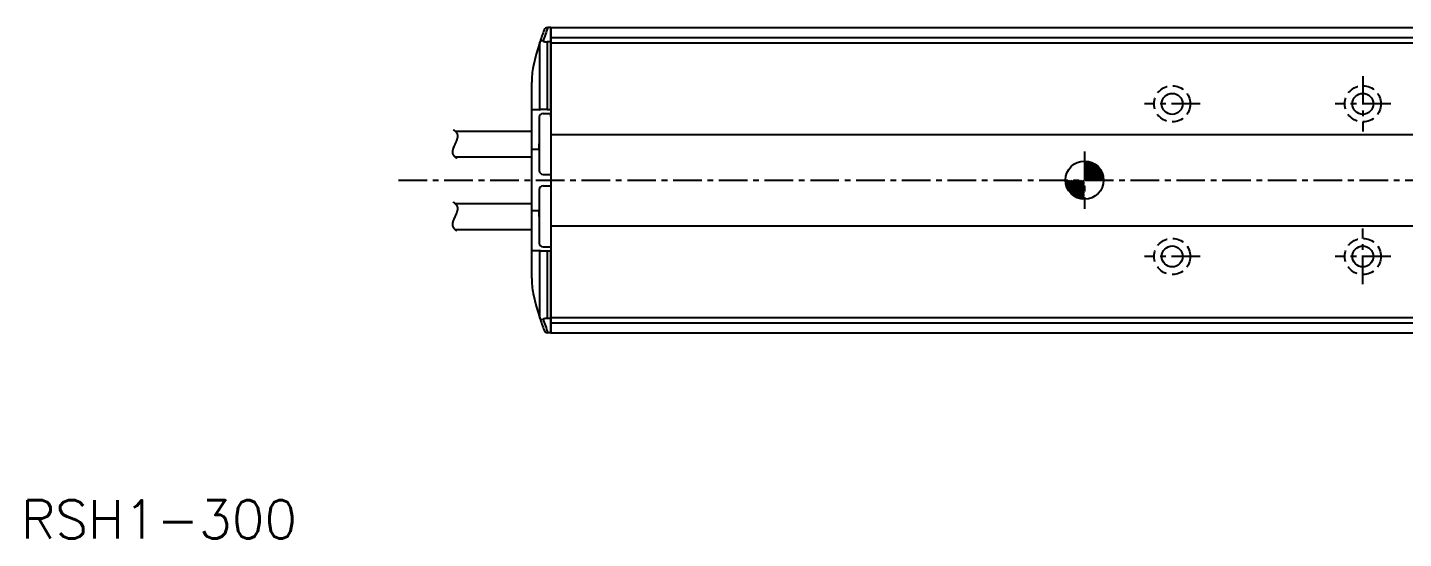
# Model space of a CAD drawing. Extents: x -211 to 553, y 95 to 503.
# Drawn here: x -174.8 to 186.1, y 94.9 to 228.9 of the extents above; entities that cross this region are included whole.
import ezdxf

# ---------------------------------------------------------------- set-up
doc = ezdxf.new("R2010")
doc.units = 0
for name, pattern in [('CENTER', [12, 7.5, -1.5, 1.5, -1.5]), ('CONTINOUS', [0]), ('DASHED', [4.5, 3, -1.5])]:
    doc.linetypes.add(name, pattern=pattern)
doc.layers.get('0').update_dxf_attribs({"linetype": 'CONTINUOUS'})
doc.layers.add('CENTER', color=1, linetype='CENTER')
doc.styles.get("Standard").update_dxf_attribs({"font": 'txt.shx', "height": 10})

# ---------------------------------------------------------------- blocks, each defined once
blk = doc.blocks.new('*X7')
at = {"color": 0, "linetype": 'CONTINOUS'}
for p, q in [((102.44, 193.42), (102.87, 193.85)), ((102.44, 192.98), (103.26, 193.8)), ((102.44, 192.53), (103.63, 193.72)), ((102.44, 192.08), (103.98, 193.62)), ((102.44, 191.63), (104.31, 193.5)), ((102.44, 191.19), (104.62, 193.37)), ((102.44, 190.74), (104.91, 193.21)), ((102.44, 190.29), (105.19, 193.04)), ((102.44, 189.84), (105.45, 192.86)), ((102.44, 189.4), (105.7, 192.66)), ((102.44, 188.95), (105.93, 192.44)), ((102.8, 188.86), (106.15, 192.21)), ((103.25, 188.86), (106.36, 191.97)), ((103.7, 188.86), (106.55, 191.72)), ((104.15, 188.86), (106.73, 191.44)), ((97.46, 188.44), (97.88, 188.86)), ((97.51, 188.04), (98.33, 188.86)), ((97.59, 187.67), (98.78, 188.86)), ((97.69, 187.32), (99.23, 188.86)), ((97.8, 187), (99.67, 188.86)), ((97.94, 186.69), (100.12, 188.86)), ((98.1, 186.39), (100.57, 188.86)), ((98.27, 186.12), (101.01, 188.86)), ((98.45, 185.85), (101.46, 188.86)), ((98.65, 185.61), (101.91, 188.86)), ((98.86, 185.37), (102.36, 188.86)), ((99.09, 185.15), (102.44, 188.5)), ((99.33, 184.95), (102.44, 188.06)), ((104.59, 188.86), (106.89, 191.16)), ((105.04, 188.86), (107.03, 190.85)), ((105.49, 188.86), (107.16, 190.53)), ((105.93, 188.86), (107.26, 190.19)), ((106.38, 188.86), (107.35, 189.83)), ((106.83, 188.86), (107.41, 189.44)), ((107.28, 188.86), (107.44, 189.03)), ((99.59, 184.76), (102.44, 187.61)), ((99.86, 184.58), (102.44, 187.16)), ((100.15, 184.42), (102.44, 186.71)), ((100.45, 184.28), (102.44, 186.27)), ((100.77, 184.15), (102.44, 185.82)), ((101.11, 184.04), (102.44, 185.37)), ((101.48, 183.96), (102.44, 184.93)), ((101.86, 183.9), (102.44, 184.48)), ((102.28, 183.87), (102.44, 184.03))]:
    blk.add_line(p, q, dxfattribs=at)

msp = doc.modelspace()

# ---------------------------------------------------------------- linework, layer by layer
at = {"color": 7, "linetype": 'CONTINOUS'}
for p, q in [((-38.34, 228.86), (-38.29, 228.86)), ((-37.56, 228.86), (-38.29, 228.86)), ((-37.56, 228.86), (-37.56, 148.86)), ((-37.56, 228.86), (538.44, 228.86)), ((-37.56, 225.11), (-37.56, 228.86)), ((-40.45, 224.95), (-40.41, 225.07)), ((-40.45, 207.36), (-40.45, 224.95)), ((-37.56, 225.11), (-38.5, 225.11)), ((-38.5, 225.11), (-38.5, 207.36)), ((-37.56, 226.27), (538.44, 226.27)), ((-37.56, 207.36), (-37.56, 225.11)), ((-37.56, 224.86), (538.44, 224.86)), ((-42.56, 163.21), (-42.56, 214.52)), ((-42.56, 207.31), (-42.39, 207.36)), ((-42.39, 207.36), (-40.45, 207.36)), ((-40.56, 207.29), (-40.36, 207.36)), ((-38.5, 207.36), (-40.45, 207.36)), ((-39.56, 206.36), (-37.56, 206.36)), ((-38.5, 207.36), (-37.56, 207.36)), ((-37.56, 207.36), (-37.56, 206.38)), ((-37.56, 205.44), (-37.56, 206.38)), ((-37.56, 206.36), (-37.56, 190.36)), ((-40.56, 205.36), (-40.56, 191.36)), ((-37.56, 205.44), (-37.56, 204.92)), ((-62.64, 201.71), (-42.56, 201.71)), ((-37.56, 200.86), (538.44, 200.86)), ((-62.73, 195.01), (-42.56, 195.01)), ((-40.56, 196.86), (-42.56, 196.86)), ((-40.56, 196.86), (-40.56, 198.36)), ((-39.56, 190.36), (-37.56, 190.36)), ((-40.56, 186.36), (-40.56, 172.36)), ((-39.56, 187.36), (-37.56, 187.36)), ((-37.56, 187.36), (-37.56, 171.36)), ((-62.7, 182.76), (-42.56, 182.76)), ((-40.56, 180.86), (-42.56, 180.86)), ((-40.56, 179.36), (-40.56, 180.86)), ((-37.56, 176.86), (538.44, 176.86)), ((-62.68, 175.96), (-42.56, 175.96)), ((-42.39, 170.36), (-42.56, 170.42)), ((-40.45, 170.36), (-42.39, 170.36)), ((-40.36, 170.36), (-40.56, 170.44)), ((-40.45, 152.78), (-40.45, 170.36)), ((-40.45, 170.36), (-38.5, 170.36)), ((-39.56, 171.36), (-37.56, 171.36)), ((-38.5, 170.36), (-38.5, 152.62)), ((-38.5, 170.36), (-37.56, 170.36)), ((-37.56, 172.81), (-37.56, 172.29)), ((-37.56, 172.29), (-37.56, 171.35)), ((-37.56, 171.35), (-37.56, 170.36)), ((-37.56, 152.62), (-37.56, 170.36)), ((-40.41, 152.66), (-40.45, 152.78)), ((-37.56, 152.62), (-38.5, 152.62)), ((-37.56, 152.86), (538.44, 152.86)), ((-37.56, 148.86), (-37.56, 152.62)), ((-38.29, 148.86), (-38.34, 148.86)), ((-37.56, 148.86), (-38.29, 148.86)), ((-37.56, 151.46), (538.44, 151.46)), ((-37.56, 148.86), (538.44, 148.86))]:
    msp.add_line(p, q, dxfattribs=at)
for points in [[(-40.45, 224.95), (-41.36, 221.86), (-42.14, 218.59)], [(-39.57, 225.29), (-39.78, 225.34), (-40.08, 225.35), (-40.3, 225.24), (-40.41, 225.07)], [(-42.14, 159.14), (-41.36, 155.87), (-40.45, 152.78)], [(-40.41, 152.66), (-40.36, 152.56), (-40.21, 152.43), (-39.96, 152.37), (-39.57, 152.44)]]:
    msp.add_lwpolyline(points, dxfattribs=at)
for points in [[(-39.57, 225.29, 0), (-39.56, 225.29, 0), (-39.55, 225.28, 0), (-39.54, 225.28, 0), (-39.54, 225.28, 0), (-39.53, 225.28, 0), (-39.52, 225.27, 0), (-39.51, 225.27, 0), (-39.51, 225.27, 0), (-39.5, 225.27, 0), (-39.49, 225.26, 0), (-39.48, 225.26, 0), (-39.48, 225.26, 0), (-39.47, 225.26, 0), (-39.46, 225.25, 0), (-39.45, 225.25, 0), (-39.44, 225.25, 0), (-39.44, 225.25, 0), (-39.43, 225.24, 0), (-39.42, 225.24, 0), (-39.41, 225.24, 0), (-39.41, 225.24, 0), (-39.4, 225.23, 0), (-39.39, 225.23, 0), (-39.38, 225.23, 0), (-39.37, 225.23, 0), (-39.37, 225.22, 0), (-39.36, 225.22, 0), (-39.35, 225.22, 0), (-39.34, 225.22, 0), (-39.33, 225.22, 0), (-39.33, 225.22, 0), (-39.32, 225.21, 0), (-39.31, 225.21, 0), (-39.3, 225.21, 0), (-39.29, 225.21, 0), (-39.29, 225.21, 0), (-39.28, 225.2, 0), (-39.27, 225.2, 0), (-39.26, 225.2, 0), (-39.25, 225.2, 0), (-39.25, 225.19, 0), (-39.24, 225.19, 0), (-39.23, 225.19, 0), (-39.22, 225.19, 0), (-39.21, 225.19, 0), (-39.2, 225.19, 0), (-39.2, 225.18, 0), (-39.19, 225.18, 0), (-39.18, 225.18, 0), (-39.17, 225.18, 0), (-39.16, 225.18, 0), (-39.16, 225.18, 0), (-39.15, 225.17, 0), (-39.14, 225.17, 0), (-39.13, 225.17, 0), (-39.12, 225.17, 0), (-39.11, 225.17, 0), (-39.11, 225.17, 0), (-39.1, 225.16, 0), (-39.09, 225.16, 0), (-39.08, 225.16, 0), (-39.07, 225.16, 0), (-39.06, 225.16, 0), (-39.06, 225.16, 0), (-39.05, 225.16, 0), (-39.04, 225.15, 0), (-39.03, 225.15, 0), (-39.02, 225.15, 0), (-39.01, 225.15, 0), (-39, 225.15, 0), (-39, 225.15, 0), (-38.99, 225.15, 0), (-38.98, 225.15, 0), (-38.97, 225.14, 0), (-38.96, 225.14, 0), (-38.95, 225.14, 0), (-38.94, 225.14, 0), (-38.94, 225.14, 0), (-38.93, 225.14, 0), (-38.92, 225.14, 0), (-38.91, 225.14, 0), (-38.9, 225.13, 0), (-38.89, 225.13, 0), (-38.88, 225.13, 0), (-38.88, 225.13, 0), (-38.87, 225.13, 0), (-38.86, 225.13, 0), (-38.85, 225.13, 0), (-38.84, 225.13, 0), (-38.83, 225.13, 0), (-38.82, 225.13, 0), (-38.82, 225.13, 0), (-38.81, 225.13, 0), (-38.8, 225.12, 0), (-38.79, 225.12, 0), (-38.78, 225.12, 0), (-38.77, 225.12, 0), (-38.76, 225.12, 0), (-38.76, 225.12, 0), (-38.75, 225.12, 0), (-38.74, 225.12, 0), (-38.73, 225.12, 0), (-38.72, 225.12, 0), (-38.71, 225.12, 0), (-38.7, 225.12, 0), (-38.69, 225.12, 0), (-38.69, 225.12, 0), (-38.68, 225.12, 0), (-38.67, 225.12, 0), (-38.66, 225.12, 0), (-38.65, 225.12, 0), (-38.64, 225.12, 0), (-38.63, 225.11, 0), (-38.62, 225.11, 0), (-38.62, 225.11, 0), (-38.61, 225.11, 0), (-38.6, 225.11, 0), (-38.59, 225.11, 0), (-38.58, 225.11, 0), (-38.57, 225.11, 0), (-38.56, 225.11, 0), (-38.55, 225.11, 0), (-38.55, 225.11, 0), (-38.54, 225.11, 0), (-38.53, 225.11, 0), (-38.52, 225.11, 0), (-38.51, 225.11, 0), (-38.5, 225.11, 0)], [(-38.5, 152.62, 0), (-38.51, 152.62, 0), (-38.52, 152.62, 0), (-38.53, 152.62, 0), (-38.54, 152.62, 0), (-38.55, 152.62, 0), (-38.55, 152.62, 0), (-38.56, 152.62, 0), (-38.57, 152.62, 0), (-38.58, 152.62, 0), (-38.59, 152.62, 0), (-38.6, 152.62, 0), (-38.61, 152.62, 0), (-38.62, 152.62, 0), (-38.62, 152.62, 0), (-38.63, 152.62, 0), (-38.64, 152.62, 0), (-38.65, 152.61, 0), (-38.66, 152.61, 0), (-38.67, 152.61, 0), (-38.68, 152.61, 0), (-38.69, 152.61, 0), (-38.69, 152.61, 0), (-38.7, 152.61, 0), (-38.71, 152.61, 0), (-38.72, 152.61, 0), (-38.73, 152.61, 0), (-38.74, 152.61, 0), (-38.75, 152.61, 0), (-38.76, 152.61, 0), (-38.76, 152.61, 0), (-38.77, 152.61, 0), (-38.78, 152.61, 0), (-38.79, 152.6, 0), (-38.8, 152.6, 0), (-38.81, 152.6, 0), (-38.82, 152.6, 0), (-38.82, 152.6, 0), (-38.83, 152.6, 0), (-38.84, 152.6, 0), (-38.85, 152.6, 0), (-38.86, 152.6, 0), (-38.87, 152.6, 0), (-38.88, 152.6, 0), (-38.88, 152.6, 0), (-38.89, 152.59, 0), (-38.9, 152.59, 0), (-38.91, 152.59, 0), (-38.92, 152.59, 0), (-38.93, 152.59, 0), (-38.94, 152.59, 0), (-38.94, 152.59, 0), (-38.95, 152.59, 0), (-38.96, 152.59, 0), (-38.97, 152.59, 0), (-38.98, 152.58, 0), (-38.99, 152.58, 0), (-39, 152.58, 0), (-39, 152.58, 0), (-39.01, 152.58, 0), (-39.02, 152.58, 0), (-39.03, 152.58, 0), (-39.04, 152.57, 0), (-39.05, 152.57, 0), (-39.06, 152.57, 0), (-39.06, 152.57, 0), (-39.07, 152.57, 0), (-39.08, 152.57, 0), (-39.09, 152.57, 0), (-39.1, 152.56, 0), (-39.11, 152.56, 0), (-39.11, 152.56, 0), (-39.12, 152.56, 0), (-39.13, 152.56, 0), (-39.14, 152.56, 0), (-39.15, 152.56, 0), (-39.16, 152.55, 0), (-39.16, 152.55, 0), (-39.17, 152.55, 0), (-39.18, 152.55, 0), (-39.19, 152.55, 0), (-39.2, 152.54, 0), (-39.2, 152.54, 0), (-39.21, 152.54, 0), (-39.22, 152.54, 0), (-39.23, 152.54, 0), (-39.24, 152.54, 0), (-39.25, 152.53, 0), (-39.25, 152.53, 0), (-39.26, 152.53, 0), (-39.27, 152.53, 0), (-39.28, 152.53, 0), (-39.29, 152.53, 0), (-39.29, 152.52, 0), (-39.3, 152.52, 0), (-39.31, 152.52, 0), (-39.32, 152.52, 0), (-39.33, 152.51, 0), (-39.33, 152.51, 0), (-39.34, 152.51, 0), (-39.35, 152.51, 0), (-39.36, 152.51, 0), (-39.37, 152.5, 0), (-39.37, 152.5, 0), (-39.38, 152.5, 0), (-39.39, 152.5, 0), (-39.4, 152.5, 0), (-39.41, 152.49, 0), (-39.41, 152.49, 0), (-39.42, 152.49, 0), (-39.43, 152.49, 0), (-39.44, 152.48, 0), (-39.44, 152.48, 0), (-39.45, 152.48, 0), (-39.46, 152.48, 0), (-39.47, 152.47, 0), (-39.48, 152.47, 0), (-39.48, 152.47, 0), (-39.49, 152.47, 0), (-39.5, 152.46, 0), (-39.51, 152.46, 0), (-39.51, 152.46, 0), (-39.52, 152.46, 0), (-39.53, 152.45, 0), (-39.54, 152.45, 0), (-39.54, 152.45, 0), (-39.55, 152.45, 0), (-39.56, 152.44, 0), (-39.57, 152.44, 0)]]:
    msp.add_polyline3d(points, dxfattribs=at)
at = {"color": 7}
for points in [[(-62.26, 194.55, 0), (-62.29, 194.58, 0), (-62.32, 194.61, 0), (-62.35, 194.64, 0), (-62.39, 194.67, 0), (-62.42, 194.7, 0), (-62.45, 194.73, 0), (-62.48, 194.76, 0), (-62.52, 194.79, 0), (-62.55, 194.83, 0), (-62.58, 194.86, 0), (-62.61, 194.89, 0), (-62.64, 194.93, 0), (-62.67, 194.96, 0), (-62.71, 194.99, 0), (-62.74, 195.02, 0), (-62.77, 195.06, 0), (-62.79, 195.09, 0), (-62.82, 195.13, 0), (-62.85, 195.16, 0), (-62.88, 195.2, 0), (-62.91, 195.23, 0), (-62.93, 195.27, 0), (-62.96, 195.3, 0), (-62.98, 195.34, 0), (-63, 195.37, 0), (-63.03, 195.41, 0), (-63.05, 195.45, 0), (-63.07, 195.49, 0), (-63.09, 195.52, 0), (-63.11, 195.56, 0), (-63.13, 195.6, 0), (-63.14, 195.63, 0), (-63.16, 195.67, 0), (-63.17, 195.71, 0), (-63.19, 195.75, 0), (-63.2, 195.79, 0), (-63.21, 195.83, 0), (-63.22, 195.87, 0), (-63.23, 195.91, 0), (-63.24, 195.95, 0), (-63.24, 195.99, 0), (-63.25, 196.03, 0), (-63.25, 196.07, 0), (-63.26, 196.11, 0), (-63.26, 196.15, 0), (-63.26, 196.19, 0), (-63.26, 196.24, 0), (-63.26, 196.28, 0), (-63.26, 196.32, 0), (-63.26, 196.36, 0), (-63.26, 196.41, 0), (-63.25, 196.45, 0), (-63.25, 196.49, 0), (-63.24, 196.53, 0), (-63.24, 196.58, 0), (-63.23, 196.62, 0), (-63.22, 196.66, 0), (-63.21, 196.71, 0), (-63.2, 196.75, 0), (-63.19, 196.79, 0), (-63.18, 196.84, 0), (-63.17, 196.88, 0), (-63.16, 196.93, 0), (-63.15, 196.97, 0), (-63.14, 197.01, 0), (-63.12, 197.06, 0), (-63.11, 197.1, 0), (-63.1, 197.15, 0), (-63.08, 197.19, 0), (-63.07, 197.24, 0), (-63.05, 197.28, 0), (-63.03, 197.33, 0), (-63.02, 197.38, 0), (-63, 197.42, 0), (-62.98, 197.47, 0), (-62.96, 197.51, 0), (-62.95, 197.56, 0), (-62.93, 197.6, 0), (-62.91, 197.65, 0), (-62.89, 197.69, 0), (-62.87, 197.74, 0), (-62.85, 197.79, 0), (-62.83, 197.83, 0), (-62.81, 197.88, 0), (-62.79, 197.93, 0), (-62.77, 197.97, 0), (-62.75, 198.02, 0), (-62.73, 198.06, 0), (-62.71, 198.11, 0), (-62.69, 198.16, 0), (-62.66, 198.2, 0), (-62.64, 198.25, 0), (-62.62, 198.29, 0), (-62.6, 198.34, 0), (-62.58, 198.39, 0), (-62.56, 198.43, 0), (-62.54, 198.48, 0), (-62.52, 198.52, 0), (-62.5, 198.57, 0), (-62.47, 198.62, 0), (-62.45, 198.66, 0), (-62.43, 198.71, 0), (-62.41, 198.75, 0), (-62.39, 198.8, 0), (-62.37, 198.84, 0), (-62.35, 198.89, 0), (-62.33, 198.94, 0), (-62.31, 198.98, 0), (-62.29, 199.03, 0), (-62.27, 199.07, 0), (-62.26, 199.12, 0), (-62.24, 199.16, 0), (-62.22, 199.21, 0), (-62.2, 199.25, 0), (-62.18, 199.3, 0), (-62.17, 199.34, 0), (-62.15, 199.39, 0), (-62.13, 199.43, 0), (-62.12, 199.48, 0), (-62.1, 199.52, 0), (-62.09, 199.56, 0), (-62.07, 199.61, 0), (-62.06, 199.65, 0), (-62.05, 199.69, 0), (-62.04, 199.74, 0), (-62.02, 199.78, 0), (-62.01, 199.82, 0), (-62, 199.87, 0), (-61.99, 199.91, 0), (-61.98, 199.95, 0), (-61.97, 200, 0), (-61.97, 200.04, 0), (-61.96, 200.08, 0), (-61.95, 200.12, 0), (-61.95, 200.16, 0), (-61.94, 200.21, 0), (-61.94, 200.25, 0), (-61.93, 200.29, 0), (-61.93, 200.33, 0), (-61.93, 200.37, 0), (-61.93, 200.41, 0), (-61.93, 200.45, 0), (-61.93, 200.49, 0), (-61.93, 200.53, 0), (-61.94, 200.57, 0), (-61.94, 200.61, 0), (-61.94, 200.65, 0), (-61.95, 200.69, 0), (-61.96, 200.72, 0), (-61.97, 200.76, 0), (-61.98, 200.8, 0), (-61.99, 200.84, 0), (-62, 200.88, 0), (-62.01, 200.91, 0), (-62.02, 200.95, 0), (-62.04, 200.99, 0), (-62.05, 201.02, 0), (-62.07, 201.06, 0), (-62.09, 201.09, 0), (-62.11, 201.13, 0), (-62.13, 201.16, 0), (-62.15, 201.2, 0), (-62.18, 201.23, 0), (-62.2, 201.26, 0), (-62.23, 201.3, 0), (-62.25, 201.33, 0), (-62.28, 201.37, 0), (-62.31, 201.4, 0), (-62.34, 201.43, 0), (-62.37, 201.46, 0), (-62.4, 201.49, 0), (-62.43, 201.53, 0), (-62.46, 201.56, 0), (-62.49, 201.59, 0), (-62.53, 201.62, 0), (-62.56, 201.65, 0), (-62.59, 201.68, 0), (-62.63, 201.71, 0), (-62.66, 201.74, 0), (-62.7, 201.76, 0), (-62.74, 201.79, 0), (-62.77, 201.82, 0), (-62.81, 201.85, 0), (-62.84, 201.88, 0), (-62.88, 201.9, 0), (-62.92, 201.93, 0), (-62.95, 201.96, 0), (-62.99, 201.98, 0), (-63.03, 202.01, 0), (-63.06, 202.03, 0), (-63.1, 202.06, 0)], [(-62.26, 175.55, 0), (-62.29, 175.58, 0), (-62.32, 175.61, 0), (-62.35, 175.64, 0), (-62.39, 175.67, 0), (-62.42, 175.7, 0), (-62.45, 175.73, 0), (-62.48, 175.76, 0), (-62.52, 175.79, 0), (-62.55, 175.83, 0), (-62.58, 175.86, 0), (-62.61, 175.89, 0), (-62.64, 175.93, 0), (-62.67, 175.96, 0), (-62.71, 175.99, 0), (-62.74, 176.02, 0), (-62.77, 176.06, 0), (-62.79, 176.09, 0), (-62.82, 176.13, 0), (-62.85, 176.16, 0), (-62.88, 176.2, 0), (-62.91, 176.23, 0), (-62.93, 176.27, 0), (-62.96, 176.3, 0), (-62.98, 176.34, 0), (-63, 176.37, 0), (-63.03, 176.41, 0), (-63.05, 176.45, 0), (-63.07, 176.49, 0), (-63.09, 176.52, 0), (-63.11, 176.56, 0), (-63.13, 176.6, 0), (-63.14, 176.63, 0), (-63.16, 176.67, 0), (-63.17, 176.71, 0), (-63.19, 176.75, 0), (-63.2, 176.79, 0), (-63.21, 176.83, 0), (-63.22, 176.87, 0), (-63.23, 176.91, 0), (-63.24, 176.95, 0), (-63.24, 176.99, 0), (-63.25, 177.03, 0), (-63.25, 177.07, 0), (-63.26, 177.11, 0), (-63.26, 177.15, 0), (-63.26, 177.19, 0), (-63.26, 177.24, 0), (-63.26, 177.28, 0), (-63.26, 177.32, 0), (-63.26, 177.36, 0), (-63.26, 177.41, 0), (-63.25, 177.45, 0), (-63.25, 177.49, 0), (-63.24, 177.53, 0), (-63.24, 177.58, 0), (-63.23, 177.62, 0), (-63.22, 177.66, 0), (-63.21, 177.71, 0), (-63.2, 177.75, 0), (-63.19, 177.79, 0), (-63.18, 177.84, 0), (-63.17, 177.88, 0), (-63.16, 177.93, 0), (-63.15, 177.97, 0), (-63.14, 178.01, 0), (-63.12, 178.06, 0), (-63.11, 178.1, 0), (-63.1, 178.15, 0), (-63.08, 178.19, 0), (-63.07, 178.24, 0), (-63.05, 178.28, 0), (-63.03, 178.33, 0), (-63.02, 178.38, 0), (-63, 178.42, 0), (-62.98, 178.47, 0), (-62.96, 178.51, 0), (-62.95, 178.56, 0), (-62.93, 178.6, 0), (-62.91, 178.65, 0), (-62.89, 178.69, 0), (-62.87, 178.74, 0), (-62.85, 178.79, 0), (-62.83, 178.83, 0), (-62.81, 178.88, 0), (-62.79, 178.93, 0), (-62.77, 178.97, 0), (-62.75, 179.02, 0), (-62.73, 179.06, 0), (-62.71, 179.11, 0), (-62.69, 179.16, 0), (-62.66, 179.2, 0), (-62.64, 179.25, 0), (-62.62, 179.29, 0), (-62.6, 179.34, 0), (-62.58, 179.39, 0), (-62.56, 179.43, 0), (-62.54, 179.48, 0), (-62.52, 179.52, 0), (-62.5, 179.57, 0), (-62.47, 179.62, 0), (-62.45, 179.66, 0), (-62.43, 179.71, 0), (-62.41, 179.75, 0), (-62.39, 179.8, 0), (-62.37, 179.84, 0), (-62.35, 179.89, 0), (-62.33, 179.94, 0), (-62.31, 179.98, 0), (-62.29, 180.03, 0), (-62.27, 180.07, 0), (-62.26, 180.12, 0), (-62.24, 180.16, 0), (-62.22, 180.21, 0), (-62.2, 180.25, 0), (-62.18, 180.3, 0), (-62.17, 180.34, 0), (-62.15, 180.39, 0), (-62.13, 180.43, 0), (-62.12, 180.48, 0), (-62.1, 180.52, 0), (-62.09, 180.56, 0), (-62.07, 180.61, 0), (-62.06, 180.65, 0), (-62.05, 180.69, 0), (-62.04, 180.74, 0), (-62.02, 180.78, 0), (-62.01, 180.82, 0), (-62, 180.87, 0), (-61.99, 180.91, 0), (-61.98, 180.95, 0), (-61.97, 181, 0), (-61.97, 181.04, 0), (-61.96, 181.08, 0), (-61.95, 181.12, 0), (-61.95, 181.16, 0), (-61.94, 181.21, 0), (-61.94, 181.25, 0), (-61.93, 181.29, 0), (-61.93, 181.33, 0), (-61.93, 181.37, 0), (-61.93, 181.41, 0), (-61.93, 181.45, 0), (-61.93, 181.49, 0), (-61.93, 181.53, 0), (-61.94, 181.57, 0), (-61.94, 181.61, 0), (-61.94, 181.65, 0), (-61.95, 181.69, 0), (-61.96, 181.72, 0), (-61.97, 181.76, 0), (-61.98, 181.8, 0), (-61.99, 181.84, 0), (-62, 181.88, 0), (-62.01, 181.91, 0), (-62.02, 181.95, 0), (-62.04, 181.99, 0), (-62.05, 182.02, 0), (-62.07, 182.06, 0), (-62.09, 182.09, 0), (-62.11, 182.13, 0), (-62.13, 182.16, 0), (-62.15, 182.2, 0), (-62.18, 182.23, 0), (-62.2, 182.26, 0), (-62.23, 182.3, 0), (-62.25, 182.33, 0), (-62.28, 182.37, 0), (-62.31, 182.4, 0), (-62.34, 182.43, 0), (-62.37, 182.46, 0), (-62.4, 182.49, 0), (-62.43, 182.53, 0), (-62.46, 182.56, 0), (-62.49, 182.59, 0), (-62.53, 182.62, 0), (-62.56, 182.65, 0), (-62.59, 182.68, 0), (-62.63, 182.71, 0), (-62.66, 182.74, 0), (-62.7, 182.76, 0), (-62.74, 182.79, 0), (-62.77, 182.82, 0), (-62.81, 182.85, 0), (-62.84, 182.88, 0), (-62.88, 182.9, 0), (-62.92, 182.93, 0), (-62.95, 182.96, 0), (-62.99, 182.98, 0), (-63.03, 183.01, 0), (-63.06, 183.03, 0), (-63.1, 183.06, 0)]]:
    msp.add_polyline3d(points, dxfattribs=at)
at = {"color": 3, "linetype": 'DASHED'}
for centre in [(125.44, 208.86), (175.44, 208.86), (125.44, 168.86), (175.44, 168.86)]:
    msp.add_circle(centre, 4.75, dxfattribs=at)
at = {"color": 7, "linetype": 'CONTINOUS'}
for centre, radius in [((125.44, 208.86), 2.75), ((175.44, 208.86), 2.75), ((102.44, 188.86), 5), ((125.44, 168.86), 2.75), ((175.44, 168.86), 2.75)]:
    msp.add_circle(centre, radius, dxfattribs=at)
for centre, radius, start, end in [((16.6, 206.36), 60, 158.6289, 161.8332), ((16.6, 207.23), 59, 158.4891, 162.1774), ((-38.34, 227.86), 1, 90, 158.6289), ((-22.56, 214.52), 20, 168.2428, 180), ((-39.56, 205.36), 1, 90, 180), ((-39.56, 191.36), 1, 180, 270), ((-39.56, 186.36), 1, 90, 180), ((-39.56, 172.36), 1, 180, 270), ((-22.56, 163.21), 20, 180, 191.7572), ((16.6, 171.36), 60, 198.1668, 201.3711), ((16.6, 170.5), 59, 197.8226, 201.5109), ((-38.34, 149.86), 1, 201.3711, 270)]:
    msp.add_arc(centre, radius, start, end, dxfattribs=at)
at = {"layer": 'CENTER', "color": 1, "linetype": 'CENTER'}
for p, q in [((175.44, 216.15), (175.44, 201.57)), ((132.73, 208.86), (118.15, 208.86)), ((182.73, 208.86), (168.15, 208.86)), ((102.44, 196.4), (102.44, 181.32)), ((-77.47, 188.86), (549.67, 188.86)), ((175.44, 161.57), (175.44, 176.15)), ((132.73, 168.86), (118.15, 168.86)), ((182.73, 168.86), (168.15, 168.86))]:
    msp.add_line(p, q, dxfattribs=at)

# ---------------------------------------------------------------- block references
at = {"color": 7, "linetype": 'CONTINUOUS'}
msp.add_blockref('*X7', (0, 0), dxfattribs=at)

# ---------------------------------------------------------------- texts
at = {"color": 7, "linetype": 'CONTINOUS'}
msp.add_text('RSH1-300', height=10, dxfattribs=at).set_placement((-176.5, 94.94))

doc.saveas('drawing.dxf')
